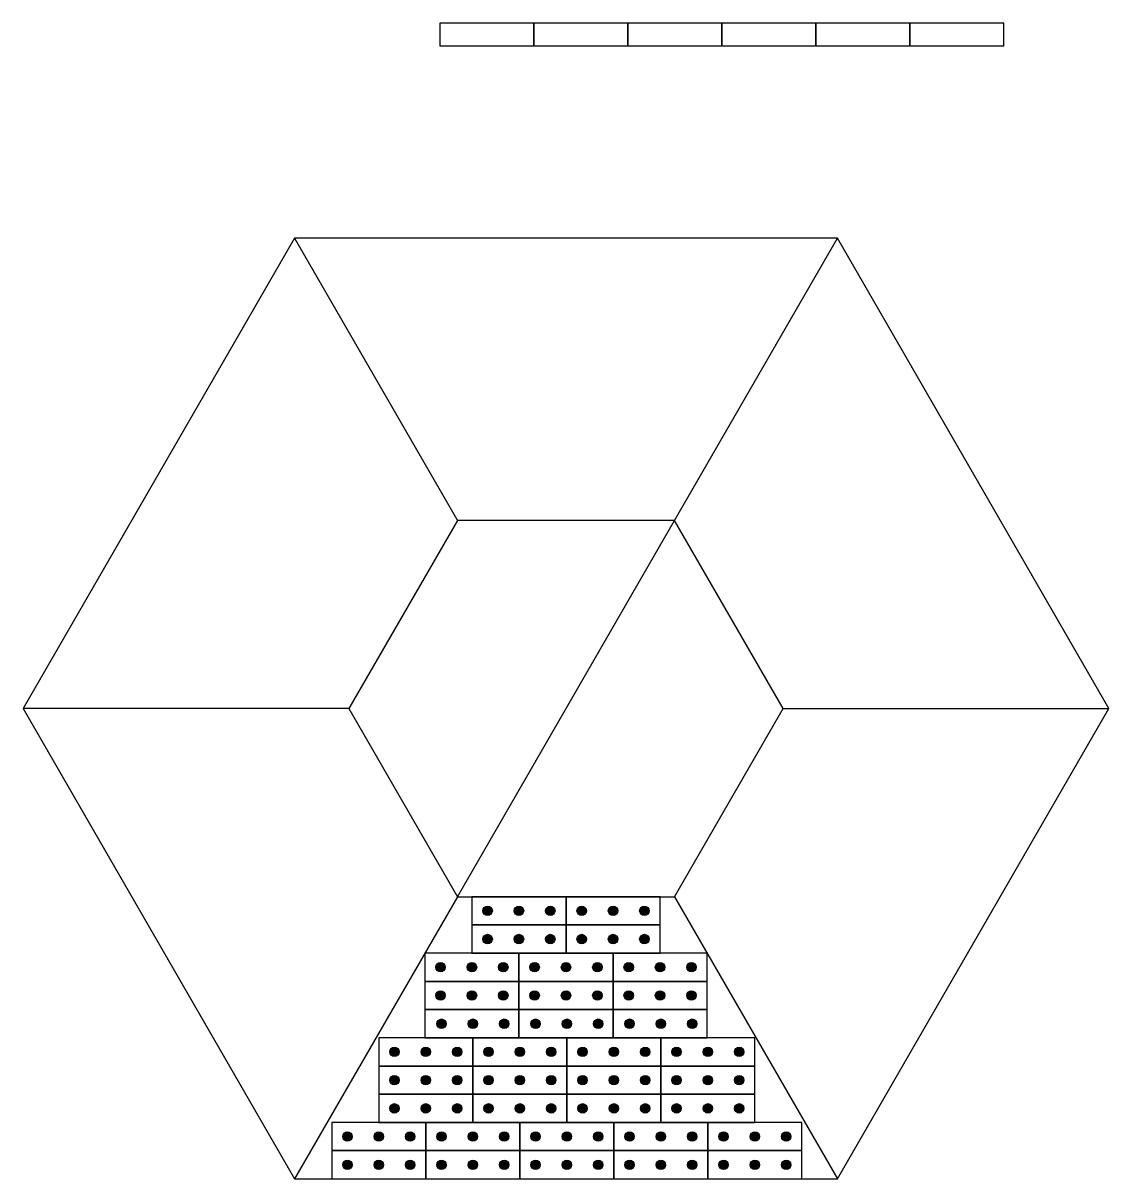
# Model space of a CAD drawing. Header units: millimetres. Extents: x 1388 to 8110, y -1425 to 5021.
# Drawn here: x 1388 to 1966, y 222 to 836 of the extents above; entities that cross this region are included whole.
import ezdxf

# ---------------------------------------------------------------- set-up
doc = ezdxf.new("R2010")
doc.units = ezdxf.units.MM

msp = doc.modelspace()

# ---------------------------------------------------------------- hatches: boundary and pattern name
at = {"true_color": 0xf1eb1f}
h = msp.add_hatch(color=2, dxfattribs=at)
h.dxf.hatch_style = 1
h.paths.add_polyline_path([(1637.982, 364.121, 1), (1632.982, 364.121, 1)])
h = msp.add_hatch(color=2, dxfattribs=at)
h.dxf.hatch_style = 1
h.paths.add_polyline_path([(1654.649, 364.121, 1), (1649.649, 364.121, 1)])
h = msp.add_hatch(color=2, dxfattribs=at)
h.dxf.hatch_style = 1
h.paths.add_polyline_path([(1671.315, 364.121, 1), (1666.315, 364.121, 1)])
h = msp.add_hatch(color=2, dxfattribs=at)
h.dxf.hatch_style = 1
h.paths.add_polyline_path([(1687.982, 364.121, 1), (1682.982, 364.121, 1)])
h = msp.add_hatch(color=2, dxfattribs=at)
h.dxf.hatch_style = 1
h.paths.add_polyline_path([(1704.649, 364.121, 1), (1699.649, 364.121, 1)])
h = msp.add_hatch(color=2, dxfattribs=at)
h.dxf.hatch_style = 1
h.paths.add_polyline_path([(1721.315, 364.121, 1), (1716.315, 364.121, 1)])
h = msp.add_hatch(color=2, dxfattribs=at)
h.dxf.hatch_style = 1
h.paths.add_polyline_path([(1637.982, 349.121, 1), (1632.982, 349.121, 1)])
h = msp.add_hatch(color=2, dxfattribs=at)
h.dxf.hatch_style = 1
h.paths.add_polyline_path([(1654.649, 349.121, 1), (1649.649, 349.121, 1)])
h = msp.add_hatch(color=2, dxfattribs=at)
h.dxf.hatch_style = 1
h.paths.add_polyline_path([(1671.315, 349.121, 1), (1666.315, 349.121, 1)])
h = msp.add_hatch(color=2, dxfattribs=at)
h.dxf.hatch_style = 1
h.paths.add_polyline_path([(1687.982, 349.121, 1), (1682.982, 349.121, 1)])
h = msp.add_hatch(color=2, dxfattribs=at)
h.dxf.hatch_style = 1
h.paths.add_polyline_path([(1704.649, 349.121, 1), (1699.649, 349.121, 1)])
h = msp.add_hatch(color=2, dxfattribs=at)
h.dxf.hatch_style = 1
h.paths.add_polyline_path([(1721.315, 349.121, 1), (1716.315, 349.121, 1)])
h = msp.add_hatch(color=2, dxfattribs=at)
h.dxf.hatch_style = 1
h.paths.add_polyline_path([(1612.982, 334.121, 1), (1607.982, 334.121, 1)])
h = msp.add_hatch(color=2, dxfattribs=at)
h.dxf.hatch_style = 1
h.paths.add_polyline_path([(1629.649, 334.121, 1), (1624.649, 334.121, 1)])
h = msp.add_hatch(color=2, dxfattribs=at)
h.dxf.hatch_style = 1
h.paths.add_polyline_path([(1646.315, 334.121, 1), (1641.315, 334.121, 1)])
h = msp.add_hatch(color=2, dxfattribs=at)
h.dxf.hatch_style = 1
h.paths.add_polyline_path([(1662.982, 334.121, 1), (1657.982, 334.121, 1)])
h = msp.add_hatch(color=2, dxfattribs=at)
h.dxf.hatch_style = 1
h.paths.add_polyline_path([(1679.649, 334.121, 1), (1674.649, 334.121, 1)])
h = msp.add_hatch(color=2, dxfattribs=at)
h.dxf.hatch_style = 1
h.paths.add_polyline_path([(1696.315, 334.121, 1), (1691.315, 334.121, 1)])
h = msp.add_hatch(color=2, dxfattribs=at)
h.dxf.hatch_style = 1
h.paths.add_polyline_path([(1712.982, 334.121, 1), (1707.982, 334.121, 1)])
h = msp.add_hatch(color=2, dxfattribs=at)
h.dxf.hatch_style = 1
h.paths.add_polyline_path([(1729.649, 334.121, 1), (1724.649, 334.121, 1)])
h = msp.add_hatch(color=2, dxfattribs=at)
h.dxf.hatch_style = 1
h.paths.add_polyline_path([(1746.315, 334.121, 1), (1741.315, 334.121, 1)])
h = msp.add_hatch(color=2, dxfattribs=at)
h.dxf.hatch_style = 1
h.paths.add_polyline_path([(1612.982, 319.121, 1), (1607.982, 319.121, 1)])
h = msp.add_hatch(color=2, dxfattribs=at)
h.dxf.hatch_style = 1
h.paths.add_polyline_path([(1629.649, 319.121, 1), (1624.649, 319.121, 1)])
h = msp.add_hatch(color=2, dxfattribs=at)
h.dxf.hatch_style = 1
h.paths.add_polyline_path([(1646.315, 319.121, 1), (1641.315, 319.121, 1)])
h = msp.add_hatch(color=2, dxfattribs=at)
h.dxf.hatch_style = 1
h.paths.add_polyline_path([(1662.982, 319.121, 1), (1657.982, 319.121, 1)])
h = msp.add_hatch(color=2, dxfattribs=at)
h.dxf.hatch_style = 1
h.paths.add_polyline_path([(1679.649, 319.121, 1), (1674.649, 319.121, 1)])
h = msp.add_hatch(color=2, dxfattribs=at)
h.dxf.hatch_style = 1
h.paths.add_polyline_path([(1696.315, 319.121, 1), (1691.315, 319.121, 1)])
h = msp.add_hatch(color=2, dxfattribs=at)
h.dxf.hatch_style = 1
h.paths.add_polyline_path([(1712.982, 319.121, 1), (1707.982, 319.121, 1)])
h = msp.add_hatch(color=2, dxfattribs=at)
h.dxf.hatch_style = 1
h.paths.add_polyline_path([(1729.649, 319.121, 1), (1724.649, 319.121, 1)])
h = msp.add_hatch(color=2, dxfattribs=at)
h.dxf.hatch_style = 1
h.paths.add_polyline_path([(1746.315, 319.121, 1), (1741.315, 319.121, 1)])
h = msp.add_hatch(color=2, dxfattribs=at)
h.dxf.hatch_style = 1
h.paths.add_polyline_path([(1613.448, 304.121, 1), (1608.448, 304.121, 1)])
h = msp.add_hatch(color=2, dxfattribs=at)
h.dxf.hatch_style = 1
h.paths.add_polyline_path([(1630.115, 304.121, 1), (1625.115, 304.121, 1)])
h = msp.add_hatch(color=2, dxfattribs=at)
h.dxf.hatch_style = 1
h.paths.add_polyline_path([(1646.781, 304.121, 1), (1641.781, 304.121, 1)])
h = msp.add_hatch(color=2, dxfattribs=at)
h.dxf.hatch_style = 1
h.paths.add_polyline_path([(1663.448, 304.121, 1), (1658.448, 304.121, 1)])
h = msp.add_hatch(color=2, dxfattribs=at)
h.dxf.hatch_style = 1
h.paths.add_polyline_path([(1680.115, 304.121, 1), (1675.115, 304.121, 1)])
h = msp.add_hatch(color=2, dxfattribs=at)
h.dxf.hatch_style = 1
h.paths.add_polyline_path([(1696.781, 304.121, 1), (1691.781, 304.121, 1)])
h = msp.add_hatch(color=2, dxfattribs=at)
h.dxf.hatch_style = 1
h.paths.add_polyline_path([(1713.448, 304.121, 1), (1708.448, 304.121, 1)])
h = msp.add_hatch(color=2, dxfattribs=at)
h.dxf.hatch_style = 1
h.paths.add_polyline_path([(1730.115, 304.121, 1), (1725.115, 304.121, 1)])
h = msp.add_hatch(color=2, dxfattribs=at)
h.dxf.hatch_style = 1
h.paths.add_polyline_path([(1746.781, 304.121, 1), (1741.781, 304.121, 1)])
h = msp.add_hatch(color=2, dxfattribs=at)
h.dxf.hatch_style = 1
h.paths.add_polyline_path([(1588.448, 289.121, 1), (1583.448, 289.121, 1)])
h = msp.add_hatch(color=2, dxfattribs=at)
h.dxf.hatch_style = 1
h.paths.add_polyline_path([(1605.115, 289.121, 1), (1600.115, 289.121, 1)])
h = msp.add_hatch(color=2, dxfattribs=at)
h.dxf.hatch_style = 1
h.paths.add_polyline_path([(1621.781, 289.121, 1), (1616.781, 289.121, 1)])
h = msp.add_hatch(color=2, dxfattribs=at)
h.dxf.hatch_style = 1
h.paths.add_polyline_path([(1638.448, 289.121, 1), (1633.448, 289.121, 1)])
h = msp.add_hatch(color=2, dxfattribs=at)
h.dxf.hatch_style = 1
h.paths.add_polyline_path([(1655.115, 289.121, 1), (1650.115, 289.121, 1)])
h = msp.add_hatch(color=2, dxfattribs=at)
h.dxf.hatch_style = 1
h.paths.add_polyline_path([(1671.781, 289.121, 1), (1666.781, 289.121, 1)])
h = msp.add_hatch(color=2, dxfattribs=at)
h.dxf.hatch_style = 1
h.paths.add_polyline_path([(1688.448, 289.121, 1), (1683.448, 289.121, 1)])
h = msp.add_hatch(color=2, dxfattribs=at)
h.dxf.hatch_style = 1
h.paths.add_polyline_path([(1705.115, 289.121, 1), (1700.115, 289.121, 1)])
h = msp.add_hatch(color=2, dxfattribs=at)
h.dxf.hatch_style = 1
h.paths.add_polyline_path([(1721.781, 289.121, 1), (1716.781, 289.121, 1)])
h = msp.add_hatch(color=2, dxfattribs=at)
h.dxf.hatch_style = 1
h.paths.add_polyline_path([(1738.448, 289.121, 1), (1733.448, 289.121, 1)])
h = msp.add_hatch(color=2, dxfattribs=at)
h.dxf.hatch_style = 1
h.paths.add_polyline_path([(1755.115, 289.121, 1), (1750.115, 289.121, 1)])
h = msp.add_hatch(color=2, dxfattribs=at)
h.dxf.hatch_style = 1
h.paths.add_polyline_path([(1771.781, 289.121, 1), (1766.781, 289.121, 1)])
h = msp.add_hatch(color=2, dxfattribs=at)
h.dxf.hatch_style = 1
h.paths.add_polyline_path([(1588.448, 274.121, 1), (1583.448, 274.121, 1)])
h = msp.add_hatch(color=2, dxfattribs=at)
h.dxf.hatch_style = 1
h.paths.add_polyline_path([(1605.115, 274.121, 1), (1600.115, 274.121, 1)])
h = msp.add_hatch(color=2, dxfattribs=at)
h.dxf.hatch_style = 1
h.paths.add_polyline_path([(1621.781, 274.121, 1), (1616.781, 274.121, 1)])
h = msp.add_hatch(color=2, dxfattribs=at)
h.dxf.hatch_style = 1
h.paths.add_polyline_path([(1638.448, 274.121, 1), (1633.448, 274.121, 1)])
h = msp.add_hatch(color=2, dxfattribs=at)
h.dxf.hatch_style = 1
h.paths.add_polyline_path([(1655.115, 274.121, 1), (1650.115, 274.121, 1)])
h = msp.add_hatch(color=2, dxfattribs=at)
h.dxf.hatch_style = 1
h.paths.add_polyline_path([(1671.781, 274.121, 1), (1666.781, 274.121, 1)])
h = msp.add_hatch(color=2, dxfattribs=at)
h.dxf.hatch_style = 1
h.paths.add_polyline_path([(1688.448, 274.121, 1), (1683.448, 274.121, 1)])
h = msp.add_hatch(color=2, dxfattribs=at)
h.dxf.hatch_style = 1
h.paths.add_polyline_path([(1705.115, 274.121, 1), (1700.115, 274.121, 1)])
h = msp.add_hatch(color=2, dxfattribs=at)
h.dxf.hatch_style = 1
h.paths.add_polyline_path([(1721.781, 274.121, 1), (1716.781, 274.121, 1)])
h = msp.add_hatch(color=2, dxfattribs=at)
h.dxf.hatch_style = 1
h.paths.add_polyline_path([(1738.448, 274.121, 1), (1733.448, 274.121, 1)])
h = msp.add_hatch(color=2, dxfattribs=at)
h.dxf.hatch_style = 1
h.paths.add_polyline_path([(1755.115, 274.121, 1), (1750.115, 274.121, 1)])
h = msp.add_hatch(color=2, dxfattribs=at)
h.dxf.hatch_style = 1
h.paths.add_polyline_path([(1771.781, 274.121, 1), (1766.781, 274.121, 1)])
h = msp.add_hatch(color=2, dxfattribs=at)
h.dxf.hatch_style = 1
h.paths.add_polyline_path([(1588.448, 259.121, 1), (1583.448, 259.121, 1)])
h = msp.add_hatch(color=2, dxfattribs=at)
h.dxf.hatch_style = 1
h.paths.add_polyline_path([(1605.115, 259.121, 1), (1600.115, 259.121, 1)])
h = msp.add_hatch(color=2, dxfattribs=at)
h.dxf.hatch_style = 1
h.paths.add_polyline_path([(1621.781, 259.121, 1), (1616.781, 259.121, 1)])
h = msp.add_hatch(color=2, dxfattribs=at)
h.dxf.hatch_style = 1
h.paths.add_polyline_path([(1638.448, 259.121, 1), (1633.448, 259.121, 1)])
h = msp.add_hatch(color=2, dxfattribs=at)
h.dxf.hatch_style = 1
h.paths.add_polyline_path([(1655.115, 259.121, 1), (1650.115, 259.121, 1)])
h = msp.add_hatch(color=2, dxfattribs=at)
h.dxf.hatch_style = 1
h.paths.add_polyline_path([(1671.781, 259.121, 1), (1666.781, 259.121, 1)])
h = msp.add_hatch(color=2, dxfattribs=at)
h.dxf.hatch_style = 1
h.paths.add_polyline_path([(1688.448, 259.121, 1), (1683.448, 259.121, 1)])
h = msp.add_hatch(color=2, dxfattribs=at)
h.dxf.hatch_style = 1
h.paths.add_polyline_path([(1705.115, 259.121, 1), (1700.115, 259.121, 1)])
h = msp.add_hatch(color=2, dxfattribs=at)
h.dxf.hatch_style = 1
h.paths.add_polyline_path([(1721.781, 259.121, 1), (1716.781, 259.121, 1)])
h = msp.add_hatch(color=2, dxfattribs=at)
h.dxf.hatch_style = 1
h.paths.add_polyline_path([(1738.448, 259.121, 1), (1733.448, 259.121, 1)])
h = msp.add_hatch(color=2, dxfattribs=at)
h.dxf.hatch_style = 1
h.paths.add_polyline_path([(1755.115, 259.121, 1), (1750.115, 259.121, 1)])
h = msp.add_hatch(color=2, dxfattribs=at)
h.dxf.hatch_style = 1
h.paths.add_polyline_path([(1771.781, 259.121, 1), (1766.781, 259.121, 1)])
h = msp.add_hatch(color=2, dxfattribs=at)
h.dxf.hatch_style = 1
h.paths.add_polyline_path([(1563.448, 244.121, 1), (1558.448, 244.121, 1)])
h = msp.add_hatch(color=2, dxfattribs=at)
h.dxf.hatch_style = 1
h.paths.add_polyline_path([(1580.115, 244.121, 1), (1575.115, 244.121, 1)])
h = msp.add_hatch(color=2, dxfattribs=at)
h.dxf.hatch_style = 1
h.paths.add_polyline_path([(1596.781, 244.121, 1), (1591.781, 244.121, 1)])
h = msp.add_hatch(color=2, dxfattribs=at)
h.dxf.hatch_style = 1
h.paths.add_polyline_path([(1613.448, 244.121, 1), (1608.448, 244.121, 1)])
h = msp.add_hatch(color=2, dxfattribs=at)
h.dxf.hatch_style = 1
h.paths.add_polyline_path([(1630.115, 244.121, 1), (1625.115, 244.121, 1)])
h = msp.add_hatch(color=2, dxfattribs=at)
h.dxf.hatch_style = 1
h.paths.add_polyline_path([(1646.781, 244.121, 1), (1641.781, 244.121, 1)])
h = msp.add_hatch(color=2, dxfattribs=at)
h.dxf.hatch_style = 1
h.paths.add_polyline_path([(1663.448, 244.121, 1), (1658.448, 244.121, 1)])
h = msp.add_hatch(color=2, dxfattribs=at)
h.dxf.hatch_style = 1
h.paths.add_polyline_path([(1680.115, 244.121, 1), (1675.115, 244.121, 1)])
h = msp.add_hatch(color=2, dxfattribs=at)
h.dxf.hatch_style = 1
h.paths.add_polyline_path([(1696.781, 244.121, 1), (1691.781, 244.121, 1)])
h = msp.add_hatch(color=2, dxfattribs=at)
h.dxf.hatch_style = 1
h.paths.add_polyline_path([(1713.448, 244.121, 1), (1708.448, 244.121, 1)])
h = msp.add_hatch(color=2, dxfattribs=at)
h.dxf.hatch_style = 1
h.paths.add_polyline_path([(1730.115, 244.121, 1), (1725.115, 244.121, 1)])
h = msp.add_hatch(color=2, dxfattribs=at)
h.dxf.hatch_style = 1
h.paths.add_polyline_path([(1746.781, 244.121, 1), (1741.781, 244.121, 1)])
h = msp.add_hatch(color=2, dxfattribs=at)
h.dxf.hatch_style = 1
h.paths.add_polyline_path([(1763.448, 244.121, 1), (1758.448, 244.121, 1)])
h = msp.add_hatch(color=2, dxfattribs=at)
h.dxf.hatch_style = 1
h.paths.add_polyline_path([(1780.115, 244.121, 1), (1775.115, 244.121, 1)])
h = msp.add_hatch(color=2, dxfattribs=at)
h.dxf.hatch_style = 1
h.paths.add_polyline_path([(1796.781, 244.121, 1), (1791.781, 244.121, 1)])
h = msp.add_hatch(color=2, dxfattribs=at)
h.dxf.hatch_style = 1
h.paths.add_polyline_path([(1563.448, 229.121, 1), (1558.448, 229.121, 1)])
h = msp.add_hatch(color=2, dxfattribs=at)
h.dxf.hatch_style = 1
h.paths.add_polyline_path([(1580.115, 229.121, 1), (1575.115, 229.121, 1)])
h = msp.add_hatch(color=2, dxfattribs=at)
h.dxf.hatch_style = 1
h.paths.add_polyline_path([(1596.781, 229.121, 1), (1591.781, 229.121, 1)])
h = msp.add_hatch(color=2, dxfattribs=at)
h.dxf.hatch_style = 1
h.paths.add_polyline_path([(1613.448, 229.121, 1), (1608.448, 229.121, 1)])
h = msp.add_hatch(color=2, dxfattribs=at)
h.dxf.hatch_style = 1
h.paths.add_polyline_path([(1630.115, 229.121, 1), (1625.115, 229.121, 1)])
h = msp.add_hatch(color=2, dxfattribs=at)
h.dxf.hatch_style = 1
h.paths.add_polyline_path([(1646.781, 229.121, 1), (1641.781, 229.121, 1)])
h = msp.add_hatch(color=2, dxfattribs=at)
h.dxf.hatch_style = 1
h.paths.add_polyline_path([(1663.448, 229.121, 1), (1658.448, 229.121, 1)])
h = msp.add_hatch(color=2, dxfattribs=at)
h.dxf.hatch_style = 1
h.paths.add_polyline_path([(1680.115, 229.121, 1), (1675.115, 229.121, 1)])
h = msp.add_hatch(color=2, dxfattribs=at)
h.dxf.hatch_style = 1
h.paths.add_polyline_path([(1696.781, 229.121, 1), (1691.781, 229.121, 1)])
h = msp.add_hatch(color=2, dxfattribs=at)
h.dxf.hatch_style = 1
h.paths.add_polyline_path([(1713.448, 229.121, 1), (1708.448, 229.121, 1)])
h = msp.add_hatch(color=2, dxfattribs=at)
h.dxf.hatch_style = 1
h.paths.add_polyline_path([(1730.115, 229.121, 1), (1725.115, 229.121, 1)])
h = msp.add_hatch(color=2, dxfattribs=at)
h.dxf.hatch_style = 1
h.paths.add_polyline_path([(1746.781, 229.121, 1), (1741.781, 229.121, 1)])
h = msp.add_hatch(color=2, dxfattribs=at)
h.dxf.hatch_style = 1
h.paths.add_polyline_path([(1763.448, 229.121, 1), (1758.448, 229.121, 1)])
h = msp.add_hatch(color=2, dxfattribs=at)
h.dxf.hatch_style = 1
h.paths.add_polyline_path([(1780.115, 229.121, 1), (1775.115, 229.121, 1)])
h = msp.add_hatch(color=2, dxfattribs=at)
h.dxf.hatch_style = 1
h.paths.add_polyline_path([(1796.781, 229.121, 1), (1791.781, 229.121, 1)])

# ---------------------------------------------------------------- linework, layer by layer
for p, q in [((1532.811, 721.621), (1619.414, 571.621)), ((1734.884, 571.621), (1821.486, 721.621)), ((1619.414, 371.621), (1734.884, 571.621)), ((1561.679, 471.621), (1388.474, 471.621)), ((1792.619, 471.621), (1965.824, 471.621)), ((1619.414, 371.621), (1532.811, 221.621)), ((1734.884, 371.621), (1821.486, 221.621))]:
    msp.add_line(p, q)
for points in [[(1610.044, 823.984), (1660.044, 823.984), (1660.044, 835.984), (1610.044, 835.984)], [(1660.044, 823.984), (1710.044, 823.984), (1710.044, 835.984), (1660.044, 835.984)], [(1710.044, 823.984), (1760.044, 823.984), (1760.044, 835.984), (1710.044, 835.984)], [(1760.044, 823.984), (1810.044, 823.984), (1810.044, 835.984), (1760.044, 835.984)], [(1810.044, 823.984), (1860.044, 823.984), (1860.044, 835.984), (1810.044, 835.984)], [(1860.044, 823.984), (1910.044, 823.984), (1910.044, 835.984), (1860.044, 835.984)], [(1532.811, 721.621), (1388.474, 471.621), (1532.811, 221.621), (1821.486, 221.621), (1965.824, 471.621), (1821.486, 721.621)], [(1619.414, 571.621), (1561.679, 471.621), (1619.414, 371.621), (1734.884, 371.621), (1792.619, 471.621), (1734.884, 571.621)], [(1627.149, 356.621), (1677.149, 356.621), (1677.149, 371.621), (1627.149, 371.621)], [(1677.149, 356.621), (1727.149, 356.621), (1727.149, 371.621), (1677.149, 371.621)], [(1627.149, 341.621), (1677.149, 341.621), (1677.149, 356.621), (1627.149, 356.621)], [(1677.149, 341.621), (1727.149, 341.621), (1727.149, 356.621), (1677.149, 356.621)], [(1602.149, 326.621), (1652.149, 326.621), (1652.149, 341.621), (1602.149, 341.621)], [(1652.149, 326.621), (1702.149, 326.621), (1702.149, 341.621), (1652.149, 341.621)], [(1702.149, 326.621), (1752.149, 326.621), (1752.149, 341.621), (1702.149, 341.621)], [(1602.149, 311.621), (1652.149, 311.621), (1652.149, 326.621), (1602.149, 326.621)], [(1652.149, 311.621), (1702.149, 311.621), (1702.149, 326.621), (1652.149, 326.621)], [(1702.149, 311.621), (1752.149, 311.621), (1752.149, 326.621), (1702.149, 326.621)], [(1602.149, 296.621), (1652.149, 296.621), (1652.149, 311.621), (1602.149, 311.621)], [(1652.149, 296.621), (1702.149, 296.621), (1702.149, 311.621), (1652.149, 311.621)], [(1702.149, 296.621), (1752.149, 296.621), (1752.149, 311.621), (1702.149, 311.621)], [(1577.615, 281.621), (1627.615, 281.621), (1627.615, 296.621), (1577.615, 296.621)], [(1627.615, 281.621), (1677.615, 281.621), (1677.615, 296.621), (1627.615, 296.621)], [(1677.615, 281.621), (1727.615, 281.621), (1727.615, 296.621), (1677.615, 296.621)], [(1727.615, 281.621), (1777.615, 281.621), (1777.615, 296.621), (1727.615, 296.621)], [(1577.615, 266.621), (1627.615, 266.621), (1627.615, 281.621), (1577.615, 281.621)], [(1627.615, 266.621), (1677.615, 266.621), (1677.615, 281.621), (1627.615, 281.621)], [(1677.615, 266.621), (1727.615, 266.621), (1727.615, 281.621), (1677.615, 281.621)], [(1727.615, 266.621), (1777.615, 266.621), (1777.615, 281.621), (1727.615, 281.621)], [(1577.615, 251.621), (1627.615, 251.621), (1627.615, 266.621), (1577.615, 266.621)], [(1627.615, 251.621), (1677.615, 251.621), (1677.615, 266.621), (1627.615, 266.621)], [(1677.615, 251.621), (1727.615, 251.621), (1727.615, 266.621), (1677.615, 266.621)], [(1727.615, 251.621), (1777.615, 251.621), (1777.615, 266.621), (1727.615, 266.621)], [(1552.615, 236.621), (1602.615, 236.621), (1602.615, 251.621), (1552.615, 251.621)], [(1602.615, 236.621), (1652.615, 236.621), (1652.615, 251.621), (1602.615, 251.621)], [(1652.615, 236.621), (1702.615, 236.621), (1702.615, 251.621), (1652.615, 251.621)], [(1702.615, 236.621), (1752.615, 236.621), (1752.615, 251.621), (1702.615, 251.621)], [(1752.615, 236.621), (1802.615, 236.621), (1802.615, 251.621), (1752.615, 251.621)], [(1552.615, 221.621), (1602.615, 221.621), (1602.615, 236.621), (1552.615, 236.621)], [(1602.615, 221.621), (1652.615, 221.621), (1652.615, 236.621), (1602.615, 236.621)], [(1652.615, 221.621), (1702.615, 221.621), (1702.615, 236.621), (1652.615, 236.621)], [(1702.615, 221.621), (1752.615, 221.621), (1752.615, 236.621), (1702.615, 236.621)], [(1752.615, 221.621), (1802.615, 221.621), (1802.615, 236.621), (1752.615, 236.621)]]:
    msp.add_lwpolyline(points, close=True)
at = {"color": 2, "true_color": 0xf1eb1f}
for centre in [(1635.482, 364.121), (1652.149, 364.121), (1668.815, 364.121), (1685.482, 364.121), (1702.149, 364.121), (1718.815, 364.121), (1635.482, 349.121), (1652.149, 349.121), (1668.815, 349.121), (1685.482, 349.121), (1702.149, 349.121), (1718.815, 349.121), (1610.482, 334.121), (1627.149, 334.121), (1643.815, 334.121), (1660.482, 334.121), (1677.149, 334.121), (1693.815, 334.121), (1710.482, 334.121), (1727.149, 334.121), (1743.815, 334.121), (1610.482, 319.121), (1627.149, 319.121), (1643.815, 319.121), (1660.482, 319.121), (1677.149, 319.121), (1693.815, 319.121), (1710.482, 319.121), (1727.149, 319.121), (1743.815, 319.121), (1610.948, 304.121), (1627.615, 304.121), (1644.281, 304.121), (1660.948, 304.121), (1677.615, 304.121), (1694.281, 304.121), (1710.948, 304.121), (1727.615, 304.121), (1744.281, 304.121), (1585.948, 289.121), (1602.615, 289.121), (1619.281, 289.121), (1635.948, 289.121), (1652.615, 289.121), (1669.281, 289.121), (1685.948, 289.121), (1702.615, 289.121), (1719.281, 289.121), (1735.948, 289.121), (1752.615, 289.121), (1769.281, 289.121), (1585.948, 274.121), (1602.615, 274.121), (1619.281, 274.121), (1635.948, 274.121), (1652.615, 274.121), (1669.281, 274.121), (1685.948, 274.121), (1702.615, 274.121), (1719.281, 274.121), (1735.948, 274.121), (1752.615, 274.121), (1769.281, 274.121), (1585.948, 259.121), (1602.615, 259.121), (1619.281, 259.121), (1635.948, 259.121), (1652.615, 259.121), (1669.281, 259.121), (1685.948, 259.121), (1702.615, 259.121), (1719.281, 259.121), (1735.948, 259.121), (1752.615, 259.121), (1769.281, 259.121), (1560.948, 244.121), (1577.615, 244.121), (1594.281, 244.121), (1610.948, 244.121), (1627.615, 244.121), (1644.281, 244.121), (1660.948, 244.121), (1677.615, 244.121), (1694.281, 244.121), (1710.948, 244.121), (1727.615, 244.121), (1744.281, 244.121), (1760.948, 244.121), (1777.615, 244.121), (1794.281, 244.121), (1560.948, 229.121), (1577.615, 229.121), (1594.281, 229.121), (1610.948, 229.121), (1627.615, 229.121), (1644.281, 229.121), (1660.948, 229.121), (1677.615, 229.121), (1694.281, 229.121), (1710.948, 229.121), (1727.615, 229.121), (1744.281, 229.121), (1760.948, 229.121), (1777.615, 229.121), (1794.281, 229.121)]:
    msp.add_circle(centre, 2.5, dxfattribs=at)

doc.saveas('drawing.dxf')
